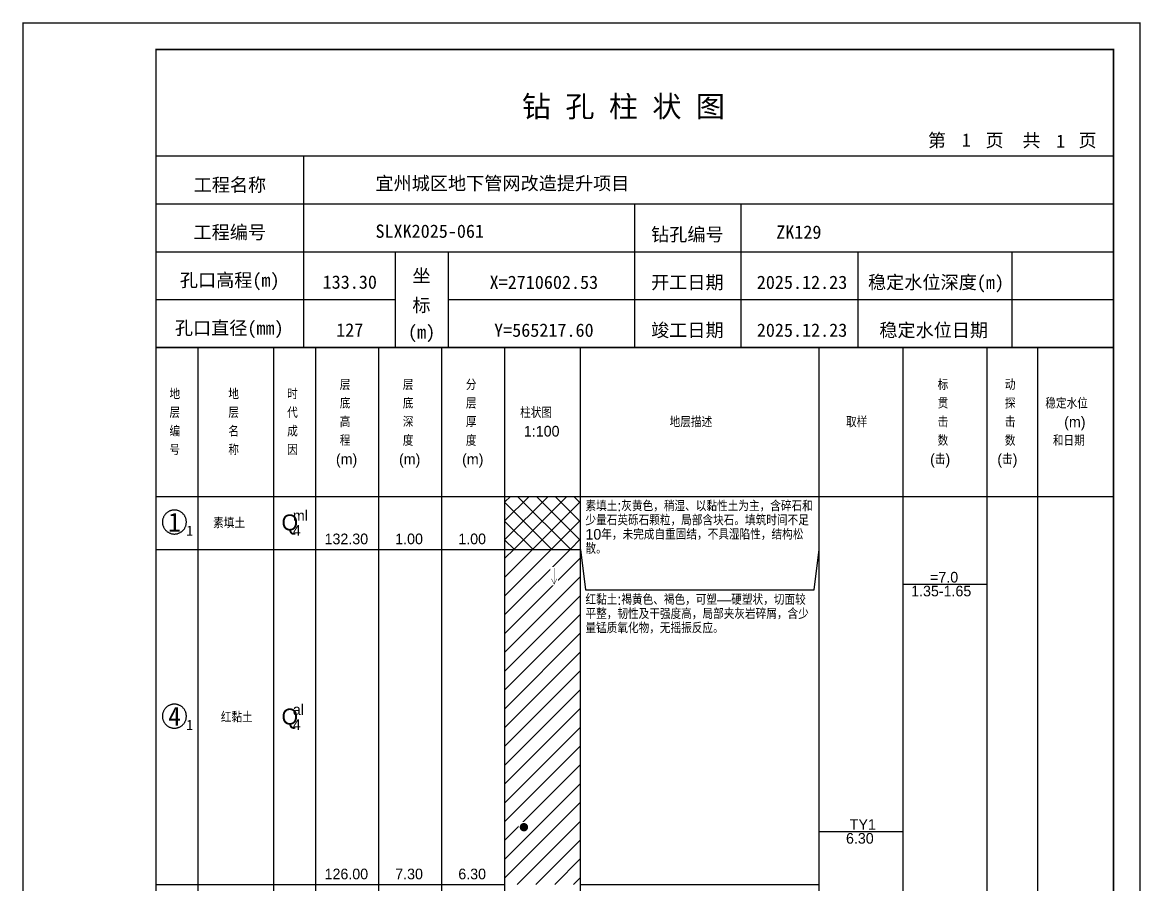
# Model space of a CAD drawing. Header units: millimetres. Extents: x 12489 to 89920, y 4630 to 4927.
# Drawn here: x 63089.3 to 63299.6, y 4764.7 to 4926.8 of the extents above; entities that cross this region are included whole.
import ezdxf
from ezdxf.enums import TextEntityAlignment as Align

# ---------------------------------------------------------------- set-up
doc = ezdxf.new("R2010")
doc.units = ezdxf.units.MM
doc.layers.add('GICAD_QUYANG', color=7, linetype='Continuous')
doc.layers.add('ZZT_TC', color=7, linetype='Continuous')
doc.styles.add('成果图图块', font='', dxfattribs={"height": 2.5})
doc.styles.add('成果图模板', font='')
doc.styles.add('成果图模板标题', font='simhei.ttf')
doc.styles.add('成果图表体', font='Comfont.shx', dxfattribs={"height": 2, "bigfont": 'Hztxt12a.shx'})
doc.styles.get('成果图图块').set_extended_font_data('FangSong_GB2312')
doc.styles.get('成果图模板').set_extended_font_data('FangSong_GB2312')

# ---------------------------------------------------------------- blocks, each defined once
blk = doc.blocks.new('DCBH-1-1-1471', base_point=(0.3, -0.11))
at = {"layer": 'ZZT_TC', "color": 7}
blk.add_polyline3d([(-0.19, 2.31, 0), (-0.3, 2.31, 0), (-0.41, 2.3, 0), (-0.52, 2.29, 0), (-0.63, 2.27, 0), (-0.73, 2.24, 0), (-0.84, 2.21, 0), (-0.95, 2.18, 0), (-1.05, 2.14, 0), (-1.15, 2.09, 0), (-1.25, 2.04, 0), (-1.35, 1.99, 0), (-1.44, 1.93, 0), (-1.53, 1.87, 0), (-1.62, 1.8, 0), (-1.7, 1.73, 0), (-1.78, 1.65, 0), (-1.86, 1.57, 0), (-1.93, 1.49, 0), (-2, 1.4, 0), (-2.06, 1.31, 0), (-2.12, 1.22, 0), (-2.17, 1.12, 0), (-2.22, 1.02, 0), (-2.27, 0.92, 0), (-2.31, 0.82, 0), (-2.34, 0.71, 0), (-2.37, 0.61, 0), (-2.4, 0.5, 0), (-2.41, 0.39, 0), (-2.43, 0.28, 0), (-2.44, 0.17, 0), (-2.44, 0.06, 0), (-2.44, -0.05, 0), (-2.43, -0.16, 0), (-2.41, -0.27, 0), (-2.4, -0.38, 0), (-2.37, -0.49, 0), (-2.34, -0.6, 0), (-2.31, -0.7, 0), (-2.27, -0.8, 0), (-2.22, -0.9, 0), (-2.17, -1, 0), (-2.12, -1.1, 0), (-2.06, -1.19, 0), (-2, -1.28, 0), (-1.93, -1.37, 0), (-1.86, -1.45, 0), (-1.78, -1.53, 0), (-1.7, -1.61, 0), (-1.62, -1.68, 0), (-1.53, -1.75, 0), (-1.44, -1.81, 0), (-1.35, -1.87, 0), (-1.25, -1.93, 0), (-1.15, -1.98, 0), (-1.05, -2.02, 0), (-0.95, -2.06, 0), (-0.84, -2.1, 0), (-0.73, -2.13, 0), (-0.63, -2.15, 0), (-0.52, -2.17, 0), (-0.41, -2.18, 0), (-0.3, -2.19, 0), (-0.19, -2.19, 0), (-0.08, -2.19, 0), (0.03, -2.18, 0), (0.14, -2.17, 0), (0.25, -2.15, 0), (0.36, -2.13, 0), (0.47, -2.1, 0), (0.57, -2.06, 0), (0.67, -2.02, 0), (0.77, -1.98, 0), (0.87, -1.93, 0), (0.97, -1.87, 0), (1.06, -1.81, 0), (1.15, -1.75, 0), (1.24, -1.68, 0), (1.32, -1.61, 0), (1.4, -1.53, 0), (1.48, -1.45, 0), (1.55, -1.37, 0), (1.62, -1.28, 0), (1.68, -1.19, 0), (1.74, -1.1, 0), (1.8, -1, 0), (1.85, -0.9, 0), (1.89, -0.8, 0), (1.93, -0.7, 0), (1.97, -0.6, 0), (2, -0.49, 0), (2.02, -0.38, 0), (2.04, -0.27, 0), (2.05, -0.16, 0), (2.06, -0.05, 0), (2.06, 0.06, 0), (2.06, 0.17, 0), (2.05, 0.28, 0), (2.04, 0.39, 0), (2.02, 0.5, 0), (2, 0.61, 0), (1.97, 0.71, 0), (1.93, 0.82, 0), (1.89, 0.92, 0), (1.85, 1.02, 0), (1.8, 1.12, 0), (1.74, 1.22, 0), (1.68, 1.31, 0), (1.62, 1.4, 0), (1.55, 1.49, 0), (1.48, 1.57, 0), (1.4, 1.65, 0), (1.32, 1.73, 0), (1.24, 1.8, 0), (1.15, 1.87, 0), (1.06, 1.93, 0), (0.97, 1.99, 0), (0.87, 2.04, 0), (0.77, 2.09, 0), (0.67, 2.14, 0), (0.57, 2.18, 0), (0.47, 2.21, 0), (0.36, 2.24, 0), (0.25, 2.27, 0), (0.14, 2.29, 0), (0.03, 2.3, 0), (-0.08, 2.31, 0), (-0.19, 2.31, 0)], dxfattribs=at)
at = {"style": '成果图图块'}
blk.add_text('1', height=3.57, dxfattribs=at).set_placement((-0.16, -1.74), align=Align.CENTER)
blk.add_text('1', height=1.91, dxfattribs=at).set_placement((2.03, -2.53))
blk = doc.blocks.new('DCBH-1-1-1472', base_point=(0.3, -0.11))
at = {"layer": 'ZZT_TC', "color": 7}
blk.add_polyline3d([(-0.19, 2.31, 0), (-0.3, 2.31, 0), (-0.41, 2.3, 0), (-0.52, 2.29, 0), (-0.63, 2.27, 0), (-0.73, 2.24, 0), (-0.84, 2.21, 0), (-0.95, 2.18, 0), (-1.05, 2.14, 0), (-1.15, 2.09, 0), (-1.25, 2.04, 0), (-1.35, 1.99, 0), (-1.44, 1.93, 0), (-1.53, 1.87, 0), (-1.62, 1.8, 0), (-1.7, 1.73, 0), (-1.78, 1.65, 0), (-1.86, 1.57, 0), (-1.93, 1.49, 0), (-2, 1.4, 0), (-2.06, 1.31, 0), (-2.12, 1.22, 0), (-2.17, 1.12, 0), (-2.22, 1.02, 0), (-2.27, 0.92, 0), (-2.31, 0.82, 0), (-2.34, 0.71, 0), (-2.37, 0.61, 0), (-2.4, 0.5, 0), (-2.41, 0.39, 0), (-2.43, 0.28, 0), (-2.44, 0.17, 0), (-2.44, 0.06, 0), (-2.44, -0.05, 0), (-2.43, -0.16, 0), (-2.41, -0.27, 0), (-2.4, -0.38, 0), (-2.37, -0.49, 0), (-2.34, -0.6, 0), (-2.31, -0.7, 0), (-2.27, -0.8, 0), (-2.22, -0.9, 0), (-2.17, -1, 0), (-2.12, -1.1, 0), (-2.06, -1.19, 0), (-2, -1.28, 0), (-1.93, -1.37, 0), (-1.86, -1.45, 0), (-1.78, -1.53, 0), (-1.7, -1.61, 0), (-1.62, -1.68, 0), (-1.53, -1.75, 0), (-1.44, -1.81, 0), (-1.35, -1.87, 0), (-1.25, -1.93, 0), (-1.15, -1.98, 0), (-1.05, -2.02, 0), (-0.95, -2.06, 0), (-0.84, -2.1, 0), (-0.73, -2.13, 0), (-0.63, -2.15, 0), (-0.52, -2.17, 0), (-0.41, -2.18, 0), (-0.3, -2.19, 0), (-0.19, -2.19, 0), (-0.08, -2.19, 0), (0.03, -2.18, 0), (0.14, -2.17, 0), (0.25, -2.15, 0), (0.36, -2.13, 0), (0.47, -2.1, 0), (0.57, -2.06, 0), (0.67, -2.02, 0), (0.77, -1.98, 0), (0.87, -1.93, 0), (0.97, -1.87, 0), (1.06, -1.81, 0), (1.15, -1.75, 0), (1.24, -1.68, 0), (1.32, -1.61, 0), (1.4, -1.53, 0), (1.48, -1.45, 0), (1.55, -1.37, 0), (1.62, -1.28, 0), (1.68, -1.19, 0), (1.74, -1.1, 0), (1.8, -1, 0), (1.85, -0.9, 0), (1.89, -0.8, 0), (1.93, -0.7, 0), (1.97, -0.6, 0), (2, -0.49, 0), (2.02, -0.38, 0), (2.04, -0.27, 0), (2.05, -0.16, 0), (2.06, -0.05, 0), (2.06, 0.06, 0), (2.06, 0.17, 0), (2.05, 0.28, 0), (2.04, 0.39, 0), (2.02, 0.5, 0), (2, 0.61, 0), (1.97, 0.71, 0), (1.93, 0.82, 0), (1.89, 0.92, 0), (1.85, 1.02, 0), (1.8, 1.12, 0), (1.74, 1.22, 0), (1.68, 1.31, 0), (1.62, 1.4, 0), (1.55, 1.49, 0), (1.48, 1.57, 0), (1.4, 1.65, 0), (1.32, 1.73, 0), (1.24, 1.8, 0), (1.15, 1.87, 0), (1.06, 1.93, 0), (0.97, 1.99, 0), (0.87, 2.04, 0), (0.77, 2.09, 0), (0.67, 2.14, 0), (0.57, 2.18, 0), (0.47, 2.21, 0), (0.36, 2.24, 0), (0.25, 2.27, 0), (0.14, 2.29, 0), (0.03, 2.3, 0), (-0.08, 2.31, 0), (-0.19, 2.31, 0)], dxfattribs=at)
at = {"style": '成果图图块'}
blk.add_text('4', height=3.57, dxfattribs=at).set_placement((-0.16, -1.74), align=Align.CENTER)
blk.add_text('1', height=1.91, dxfattribs=at).set_placement((2.03, -2.53))
blk = doc.blocks.new('gkqy1.dwg', base_point=(0.8, 0))
blk.add_wipeout([(-0.2, -0.2), (1.8, -0.2), (1.8, 1.8), (-0.2, 1.8)])
at = {"layer": 'GICAD_QUYANG'}
h = blk.add_hatch(color=7, dxfattribs=at)
edge = h.paths.add_edge_path()
edge.add_arc((0.8, 0.8), 0.8, 0, 360)
blk = doc.blocks.new('zztSLbg.dwg', base_point=(0.5, 0))
blk.add_wipeout([(-0.2, -0.2), (1.2, -0.2), (1.2, 3.2), (-0.2, 3.2)])
at = {"color": 7, "const_width": 0.1}
for points in [[(0.5, 3), (0.5, 0)], [(0, 1), (0.5, 0), (1, 1)]]:
    blk.add_lwpolyline(points, dxfattribs=at)
blk = doc.blocks.new('钻孔柱状图路桥昇龙制图梁世成校核莫家里.dwg231', base_point=(25, 236))
for p, q in [((52.82, 236), (52.82, 272)), ((25, 263), (205, 263)), ((115, 236), (115, 263)), ((135, 236), (135, 263)), ((25, 254), (205, 254)), ((70, 236), (70, 254)), ((80, 236), (80, 254)), ((157, 236), (157, 254)), ((185.95, 236), (185.95, 254)), ((25, 245), (70, 245)), ((80, 245), (205, 245))]:
    blk.add_line(p, q)
for points, const_width in [([(0, 0), (210, 0), (210, 297), (0, 297)], 0.25), ([(25, 5), (205, 5), (205, 292), (25, 292)], 0.3)]:
    blk.add_lwpolyline(points, close=True, dxfattribs=dict(const_width=const_width))
at = {"const_width": 0.3}
for points in [[(25, 272), (205, 272)], [(25, 236), (205, 236)]]:
    blk.add_lwpolyline(points, dxfattribs=at)
for s, height, style, p in [('钻 孔 柱 状 图', 4, '成果图模板标题', (93.8, 279.31)), ('第', 2.5, '成果图模板', (170.12, 273.7)), ('页', 2.5, '成果图模板', (180.96, 273.7)), ('共', 2.5, '成果图模板', (187.88, 273.7)), ('页', 2.5, '成果图模板', (198.44, 273.7)), ('工程名称', 2.5, '成果图模板', (32.07, 265.32)), ('宜州城区地下管网改造提升项目', 2.5, '成果图模板', (66.26, 265.61)), ('工程编号', 2.5, '成果图模板', (32.05, 256.41)), ('SLXK2025-061', 2.5, '成果图模板', (66.26, 256.61)), ('钻孔编号', 2.5, '成果图模板', (118.08, 256)), ('ZK129', 2.5, '成果图模板', (141.61, 256.43)), ('孔口高程(m)', 2.5, '成果图模板', (29.48, 247.41)), ('坐', 2.5, '成果图模板', (73.21, 248.24)), ('开工日期', 2.5, '成果图模板', (118.08, 247)), ('稳定水位深度(m)', 2.5, '成果图模板', (158.86, 247)), ('标', 2.5, '成果图模板', (73.21, 242.7)), ('孔口直径(mm)', 2.5, '成果图模板', (28.54, 238.41)), ('(m) ', 2.5, '成果图模板', (72.38, 237.65)), ('竣工日期', 2.5, '成果图模板', (118.08, 238)), ('稳定水位日期', 2.5, '成果图模板', (160.99, 238))]:
    blk.add_text(s, height=height, dxfattribs=dict(style=style)).set_placement(p)
at = {"style": '成果图模板'}
for s, p in [('1', (177.35, 273.74)), ('1', (195.08, 273.53)), ('133.30', (61.43, 247.04)), ('X=2710602.53', (97.92, 247)), ('2025.12.23', (146.46, 247)), ('127', (61.43, 238.04)), ('Y=565217.60', (97.92, 238)), ('2025.12.23', (146.46, 238))]:
    blk.add_text(s, height=2.5, dxfattribs=at).set_placement(p, align=Align.CENTER)

msp = doc.modelspace()

# ---------------------------------------------------------------- hatches: boundary and pattern name
at = {"linetype": 'Continuous'}
h = msp.add_hatch(dxfattribs=at)
h.set_pattern_fill('GKSTT', scale=0.5, style=0, pattern_type=2)
h.set_pattern_definition([(45, (0, 0), (-1.76776695, 1.76776695), []), (135, (0, 0), (-1.76776695, -1.76776695), [])])
h.paths.add_polyline_path([(63180.06, 4827.71), (63194.29, 4827.71), (63194.29, 4837.71), (63180.06, 4837.71)])
h = msp.add_hatch(dxfattribs=at)
h.set_pattern_fill('GKNXT', scale=0.5, style=0, pattern_type=2)
h.set_pattern_definition([(45, (0, 0), (-1.76776695, 1.76776695), [])])
h.paths.add_polyline_path([(63180.06, 4764.71), (63194.29, 4764.71), (63194.29, 4827.71), (63180.06, 4827.71)])

# ---------------------------------------------------------------- linework, layer by layer
at = {"color": 0}
for p, q in [((63114.45, 4837.71), (63122.35, 4837.71)), ((63114.45, 4827.71), (63114.45, 4837.71)), ((63122.35, 4827.71), (63122.35, 4837.71)), ((63114.45, 4827.71), (63122.35, 4827.71)), ((63114.45, 4827.71), (63122.35, 4827.71)), ((63114.45, 4764.71), (63114.45, 4827.71)), ((63122.35, 4764.71), (63122.35, 4827.71)), ((63114.45, 4764.71), (63122.35, 4764.71))]:
    msp.add_line(p, q, dxfattribs=at)
for points in [[(63114.45, 4865.71), (63122.35, 4865.71)], [(63114.45, 4837.71), (63114.45, 4865.71)], [(63122.35, 4837.71), (63122.35, 4865.71)], [(63122.35, 4865.71), (63136.58, 4865.71)], [(63122.35, 4837.71), (63122.35, 4865.71)], [(63136.58, 4837.71), (63136.58, 4865.71)], [(63136.58, 4865.71), (63144.49, 4865.71)], [(63136.58, 4837.71), (63136.58, 4865.71)], [(63144.49, 4837.71), (63144.49, 4865.71)], [(63144.49, 4865.71), (63156.35, 4865.71)], [(63144.49, 4837.71), (63144.49, 4865.71)], [(63156.35, 4837.71), (63156.35, 4865.71)], [(63156.35, 4865.71), (63168.2, 4865.71)], [(63156.35, 4837.71), (63156.35, 4865.71)], [(63168.2, 4837.71), (63168.2, 4865.71)], [(63168.2, 4865.71), (63180.06, 4865.71)], [(63168.2, 4837.71), (63168.2, 4865.71)], [(63180.06, 4837.71), (63180.06, 4865.71)], [(63180.06, 4865.71), (63194.29, 4865.71)], [(63180.06, 4837.71), (63180.06, 4865.71)], [(63194.29, 4837.71), (63194.29, 4865.71)], [(63194.29, 4865.71), (63239.11, 4865.71)], [(63194.29, 4837.71), (63194.29, 4865.71)], [(63239.11, 4837.71), (63239.11, 4865.71)], [(63239.11, 4865.71), (63254.92, 4865.71)], [(63239.11, 4837.71), (63239.11, 4865.71)], [(63254.92, 4837.71), (63254.92, 4865.71)], [(63254.92, 4865.71), (63270.73, 4865.71)], [(63254.92, 4837.71), (63254.92, 4865.71)], [(63270.73, 4837.71), (63270.73, 4865.71)], [(63270.73, 4865.71), (63280.22, 4865.71)], [(63270.73, 4837.71), (63270.73, 4865.71)], [(63280.22, 4837.71), (63280.22, 4865.71)], [(63280.22, 4865.71), (63294.45, 4865.71)], [(63280.22, 4837.71), (63280.22, 4865.71)], [(63294.45, 4837.71), (63294.45, 4865.71)], [(63114.45, 4837.71), (63122.35, 4837.71)], [(63114.45, 4643.71), (63114.45, 4837.71)], [(63114.45, 4837.71), (63122.35, 4837.71)], [(63122.35, 4643.71), (63122.35, 4837.71)], [(63122.35, 4837.71), (63136.58, 4837.71)], [(63122.35, 4643.71), (63122.35, 4837.71)], [(63122.35, 4837.71), (63136.58, 4837.71)], [(63122.35, 4837.71), (63136.58, 4837.71)], [(63122.35, 4827.71), (63122.35, 4837.71)], [(63136.58, 4643.71), (63136.58, 4837.71)], [(63136.58, 4827.71), (63136.58, 4837.71)], [(63136.58, 4837.71), (63144.49, 4837.71)], [(63136.58, 4643.71), (63136.58, 4837.71)], [(63136.58, 4837.71), (63144.49, 4837.71)], [(63136.58, 4837.71), (63144.49, 4837.71)], [(63136.58, 4827.71), (63136.58, 4837.71)], [(63144.49, 4643.71), (63144.49, 4837.71)], [(63144.49, 4827.71), (63144.49, 4837.71)], [(63144.49, 4837.71), (63156.35, 4837.71)], [(63144.49, 4643.71), (63144.49, 4837.71)], [(63144.49, 4837.71), (63156.35, 4837.71)], [(63144.49, 4837.71), (63156.35, 4837.71)], [(63144.49, 4827.71), (63144.49, 4837.71)], [(63156.35, 4643.71), (63156.35, 4837.71)], [(63156.35, 4827.71), (63156.35, 4837.71)], [(63156.35, 4837.71), (63168.2, 4837.71)], [(63156.35, 4643.71), (63156.35, 4837.71)], [(63156.35, 4837.71), (63168.2, 4837.71)], [(63156.35, 4837.71), (63168.2, 4837.71)], [(63156.35, 4827.71), (63156.35, 4837.71)], [(63168.2, 4643.71), (63168.2, 4837.71)], [(63168.2, 4827.71), (63168.2, 4837.71)], [(63168.2, 4837.71), (63180.06, 4837.71)], [(63168.2, 4643.71), (63168.2, 4837.71)], [(63168.2, 4837.71), (63180.06, 4837.71)], [(63168.2, 4837.71), (63180.06, 4837.71)], [(63168.2, 4827.71), (63168.2, 4837.71)], [(63180.06, 4643.71), (63180.06, 4837.71)], [(63180.06, 4827.71), (63180.06, 4837.71)], [(63180.06, 4837.71), (63194.29, 4837.71)], [(63180.06, 4643.71), (63180.06, 4837.71)], [(63180.06, 4837.71), (63194.29, 4837.71)], [(63194.29, 4643.71), (63194.29, 4837.71)], [(63194.29, 4837.71), (63239.11, 4837.71)], [(63194.29, 4643.71), (63194.29, 4837.71)], [(63194.29, 4837.71), (63239.11, 4837.71)], [(63194.29, 4827.71), (63194.29, 4837.71)], [(63239.11, 4643.71), (63239.11, 4837.71)], [(63239.11, 4827.71), (63239.11, 4837.71)], [(63239.11, 4837.71), (63254.92, 4837.71)], [(63239.11, 4643.71), (63239.11, 4837.71)], [(63239.11, 4837.71), (63254.92, 4837.71)], [(63254.92, 4643.71), (63254.92, 4837.71)], [(63254.92, 4837.71), (63270.73, 4837.71)], [(63254.92, 4643.71), (63254.92, 4837.71)], [(63254.92, 4837.71), (63270.73, 4837.71)], [(63270.73, 4643.71), (63270.73, 4837.71)], [(63270.73, 4837.71), (63280.22, 4837.71)], [(63270.73, 4643.71), (63270.73, 4837.71)], [(63270.73, 4837.71), (63280.22, 4837.71)], [(63280.22, 4643.71), (63280.22, 4837.71)], [(63280.22, 4837.71), (63294.45, 4837.71)], [(63280.22, 4643.71), (63280.22, 4837.71)], [(63280.22, 4837.71), (63294.45, 4837.71)], [(63294.45, 4643.71), (63294.45, 4837.71)], [(63122.35, 4827.71), (63136.58, 4827.71)], [(63122.35, 4827.71), (63136.58, 4827.71)], [(63122.35, 4764.71), (63122.35, 4827.71)], [(63136.58, 4764.71), (63136.58, 4827.71)], [(63136.58, 4827.71), (63144.49, 4827.71)], [(63136.58, 4827.71), (63144.49, 4827.71)], [(63136.58, 4764.71), (63136.58, 4827.71)], [(63144.49, 4764.71), (63144.49, 4827.71)], [(63144.49, 4827.71), (63156.35, 4827.71)], [(63144.49, 4827.71), (63156.35, 4827.71)], [(63144.49, 4764.71), (63144.49, 4827.71)], [(63156.35, 4764.71), (63156.35, 4827.71)], [(63156.35, 4827.71), (63168.2, 4827.71)], [(63156.35, 4827.71), (63168.2, 4827.71)], [(63156.35, 4764.71), (63156.35, 4827.71)], [(63168.2, 4764.71), (63168.2, 4827.71)], [(63168.2, 4827.71), (63180.06, 4827.71)], [(63168.2, 4827.71), (63180.06, 4827.71)], [(63168.2, 4764.71), (63168.2, 4827.71)], [(63180.06, 4764.71), (63180.06, 4827.71)], [(63194.29, 4827.71), (63195.19, 4820.11)], [(63194.29, 4764.71), (63194.29, 4827.71)], [(63238.22, 4820.11), (63239.11, 4827.71)], [(63239.11, 4764.71), (63239.11, 4827.71)], [(63254.92, 4821.21), (63270.73, 4821.21)], [(63195.19, 4820.11), (63238.22, 4820.11)], [(63239.11, 4774.71), (63254.92, 4774.71)], [(63122.35, 4764.71), (63136.58, 4764.71)], [(63136.58, 4764.71), (63144.49, 4764.71)], [(63144.49, 4764.71), (63156.35, 4764.71)], [(63156.35, 4764.71), (63168.2, 4764.71)], [(63168.2, 4764.71), (63180.06, 4764.71)], [(63194.29, 4764.71), (63239.11, 4764.71)]]:
    msp.add_lwpolyline(points, dxfattribs=at)
at = {"color": 7, "flags": 128}
msp.add_lwpolyline([(63180.06, 4827.71), (63194.29, 4827.71)], dxfattribs=at)

# ---------------------------------------------------------------- block references
for name, p in [('DCBH-1-1-1471', (63118.4, 4832.71)), ('DCBH-1-1-1472', (63118.4, 4796.21))]:
    msp.add_blockref(name, p)

# ---------------------------------------------------------------- texts
at = {"color": 0, "style": '成果图表体'}
for s, height, p in [('层', 2, (63149, 4857.71)), ('层', 2, (63160.85, 4857.71)), ('分', 2, (63172.71, 4857.71)), ('标', 2, (63261.41, 4857.71)), ('动', 2, (63274.05, 4857.71)), ('地', 2, (63116.98, 4855.96)), ('地', 2, (63128.05, 4855.96)), ('时', 2, (63139.11, 4855.96)), ('底', 2, (63149, 4854.21)), ('底', 2, (63160.85, 4854.21)), ('层', 2, (63172.71, 4854.21)), ('贯', 2, (63261.41, 4854.21)), ('探', 2, (63274.05, 4854.21)), ('稳定水位', 2, (63281.65, 4854.21)), ('层', 2, (63116.98, 4852.46)), ('层', 2, (63128.05, 4852.46)), ('代', 2, (63139.11, 4852.46)), ('高', 2, (63149, 4850.71)), ('深', 2, (63160.85, 4850.71)), ('厚', 2, (63172.71, 4850.71)), ('柱状图', 2, (63182.91, 4852.46)), ('地层描述', 2, (63211.02, 4850.71)), ('取样', 2, (63244.18, 4850.71)), ('击', 2, (63261.41, 4850.71)), ('击', 2, (63274.05, 4850.71)), ('(m)', 2, (63285.2, 4850.71)), ('编', 2, (63116.98, 4848.96)), ('名', 2, (63128.05, 4848.96)), ('成', 2, (63139.11, 4848.96)), ('1:100', 2, (63183.62, 4848.96)), ('程', 2, (63149, 4847.21)), ('度', 2, (63160.85, 4847.21)), ('度', 2, (63172.71, 4847.21)), ('数', 2, (63261.41, 4847.21)), ('数', 2, (63274.05, 4847.21)), ('和日期', 2, (63283.07, 4847.21)), ('号', 2, (63116.98, 4845.46)), ('称', 2, (63128.05, 4845.46)), ('因', 2, (63139.11, 4845.46)), ('(m)', 2, (63148.28, 4843.71)), ('(m)', 2, (63160.14, 4843.71)), ('(m)', 2, (63172, 4843.71)), ('(击)', 2, (63259.99, 4843.71)), ('(击)', 2, (63272.63, 4843.71)), ('素填土', 2, (63125.2, 4831.71)), ('Q', 3, (63138.05, 4831.31)), ('ml', 2, (63140.18, 4833.11)), ('4', 2, (63140.18, 4830.31)), ('132.30', 2, (63146.15, 4828.71)), ('1.00', 2, (63159.43, 4828.71)), ('1.00', 2, (63171.29, 4828.71)), ('=7.0', 2, (63259.99, 4821.51)), ('1.35-1.65', 2, (63256.43, 4818.91)), ('al', 2, (63140.18, 4796.61)), ('红黏土', 2, (63126.63, 4795.21)), ('Q', 3, (63138.05, 4794.81)), ('4', 2, (63140.18, 4793.81)), ('TY1', 2, (63244.89, 4775.01)), ('6.30', 2, (63244.18, 4772.41)), ('126.00', 2, (63146.15, 4765.71)), ('7.30', 2, (63159.43, 4765.71)), ('6.30', 2, (63171.29, 4765.71))]:
    msp.add_text(s, height=height, dxfattribs=at).set_placement(p)
at = {"color": 0, "char_height": 2, "width": 43.0292, "attachment_point": 1, "line_spacing_factor": 0.8, "style": '成果图表体'}
for s, insert in [('素填土:灰黄色，稍湿、以黏性土为主，含碎石和少量石英砾石颗粒，局部含块石。填筑时间不足10年，未完成自重固结，不具湿陷性，结构松散。', (63195.19, 4836.91)), ('红黏土:褐黄色、褐色，可塑—硬塑状，切面较平整，韧性及干强度高，局部夹灰岩碎屑，含少量锰质氧化物，无摇振反应。', (63195.19, 4819.31))]:
    msp.add_mtext(s, dxfattribs=dict(at, insert=insert))

# ---------------------------------------------------------------- next in the draw order: block references
for name, p in [('zztSLbg.dwg', (63189.31, 4821.21)), ('gkqy1.dwg', (63183.62, 4774.71))]:
    msp.add_blockref(name, p)

# ---------------------------------------------------------------- next in the draw order: block references
msp.add_blockref('钻孔柱状图路桥昇龙制图梁世成校核莫家里.dwg231', (63114.45, 4865.71))

doc.saveas('drawing.dxf')
